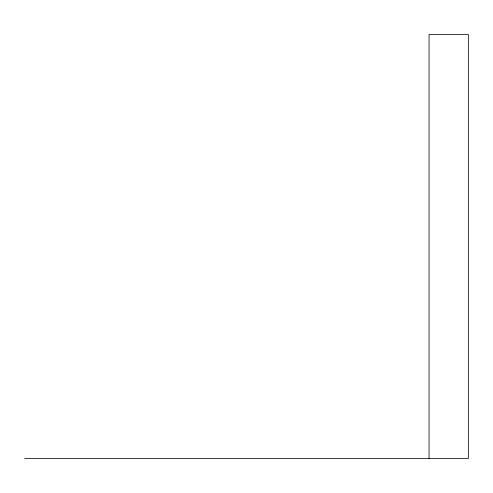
<?xml version="1.0" encoding="UTF-8"?>
<svg xmlns="http://www.w3.org/2000/svg" width="493" height="493" viewBox="0 0 493 493"><rect width="100%" height="100%" fill="white"/><g stroke="black" fill="none" stroke-linecap="round" stroke-linejoin="round"><path stroke-width="0.74" d="M24.65 458.49L468.35 458.49L468.35 34.51L429.052 34.51L429.052 458.49"/></g></svg>
